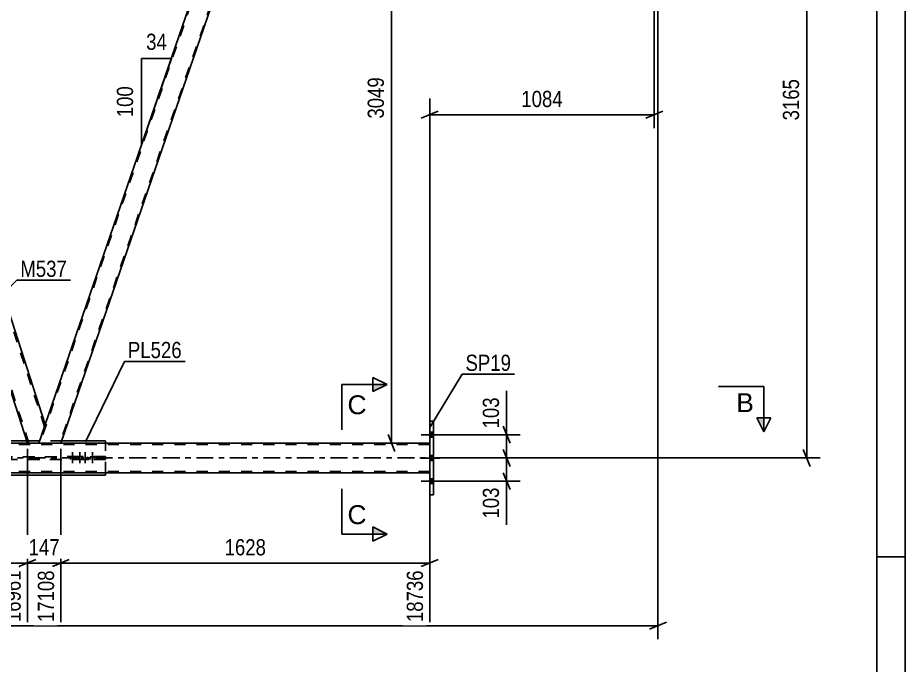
# Model space of a CAD drawing. Header units: millimetres. Extents: x 0 to 841, y 0 to 594.
# Drawn here: x 684.3 to 841, y 278.9 to 393.3 of the extents above; entities that cross this region are included whole.
import ezdxf

# ---------------------------------------------------------------- set-up
doc = ezdxf.new("R2010")
doc.units = ezdxf.units.MM
doc.linetypes.add('DXK_LINE_DOT2', pattern=[3.9198, 1.9599, -1.9599])
doc.linetypes.add('DXK_LINE_DOT3', pattern=[5.9187, 2.979, -0.9799, 0.9799, -0.9799])
doc.styles.add('Arial', font='arial.ttf', dxfattribs={"height": 0.2})
doc.styles.add('Arial Narrow', font='ARIALN.TTF', dxfattribs={"height": 0.2})

# ---------------------------------------------------------------- blocks, each defined once
blk = doc.blocks.new('Unknown-570349097-1114 - 28277')
at = {"color": 5, "linetype": 'Continuous'}
for p, q in [((841, 0), (841, 594)), ((836, 5), (836, 589)), ((841, 298), (836, 298))]:
    blk.add_line(p, q, dxfattribs=at)
blk = doc.blocks.new('Part-570349097-5643 - 5549')
at = {"color": 2, "linetype": 'Continuous'}
for p, q in [((52.96, 318.06), (757.06, 318.13)), ((52.96, 312.78), (757.06, 312.85))]:
    blk.add_line(p, q, dxfattribs=at)
at = {"color": 7, "linetype": 'DXK_LINE_DOT2'}
for p, q in [((757.06, 318.13), (757.06, 312.85)), ((757.06, 317.89), (52.96, 317.82)), ((757.06, 313.09), (52.96, 313.02))]:
    blk.add_line(p, q, dxfattribs=at)
at = {"color": 7, "linetype": 'DXK_LINE_DOT3'}
blk.add_line((52.96, 315.42), (757.06, 315.49), dxfattribs=at)
blk = doc.blocks.new('Part-570349097-5623 - 5549')
at = {"color": 2, "linetype": 'Continuous'}
for p, q in [((757.7, 321.99), (757.06, 321.99)), ((757.06, 321.99), (757.06, 308.99)), ((757.7, 308.99), (757.7, 321.99)), ((757.06, 308.99), (757.7, 308.99))]:
    blk.add_line(p, q, dxfattribs=at)
blk = doc.blocks.new('Part-570349097-5653 - 5549')
at = {"color": 7, "linetype": 'DXK_LINE_DOT2'}
for p, q in [((730.2, 440.08), (688.23, 318.12)), ((733.73, 440.08), (691.76, 318.12)), ((689.18, 321.39), (688.06, 318.12)), ((691.93, 318.12), (688.06, 318.12))]:
    blk.add_line(p, q, dxfattribs=at)
at = {"color": 2, "linetype": 'Continuous'}
for p, q in [((730.03, 440.08), (689.18, 321.39)), ((733.9, 440.08), (691.93, 318.12)), ((730.03, 440.08), (733.56, 440.08)), ((733.56, 440.08), (733.9, 440.08))]:
    blk.add_line(p, q, dxfattribs=at)
blk = doc.blocks.new('Part-570349097-5658 - 5549')
at = {"color": 2, "linetype": 'Continuous'}
for p, q in [((649.29, 440.08), (647.92, 436.07)), ((650.83, 440.08), (649.29, 440.08)), ((689.18, 321.39), (650.83, 440.08)), ((686.04, 318.12), (647.92, 436.07)), ((689.18, 321.39), (688.92, 320.64)), ((688.92, 320.64), (688.06, 318.12))]:
    blk.add_line(p, q, dxfattribs=at)
at = {"color": 7, "linetype": 'DXK_LINE_DOT2'}
for p, q in [((689.05, 321.01), (650.57, 440.08)), ((686.29, 318.12), (648.05, 436.45)), ((689.16, 321.33), (688.92, 320.64)), ((688.06, 318.12), (686.04, 318.12))]:
    blk.add_line(p, q, dxfattribs=at)
blk = doc.blocks.new('Part-570349097-5738 - 5549')
at = {"color": 2, "linetype": 'Continuous'}
for p, q in [((685.91, 318.51), (677.53, 318.51)), ((677.53, 318.12), (677.53, 318.51)), ((699.79, 318.51), (692.06, 318.51)), ((699.79, 318.12), (699.79, 318.51)), ((677.53, 312.43), (677.53, 312.84)), ((677.53, 312.43), (699.79, 312.43)), ((699.79, 312.43), (699.79, 312.84))]:
    blk.add_line(p, q, dxfattribs=at)
at = {"color": 7, "linetype": 'DXK_LINE_DOT2'}
for p, q in [((677.53, 312.84), (677.53, 318.12)), ((692.06, 318.51), (685.91, 318.51)), ((699.79, 312.84), (699.79, 318.12))]:
    blk.add_line(p, q, dxfattribs=at)
blk = doc.blocks.new('Part-570349097-5972 - 5549')
at = {"color": 7, "linetype": 'DXK_LINE_DOT2'}
for p, q in [((677.53, 315.23), (677.53, 315.71)), ((677.53, 315.71), (699.79, 315.71)), ((682.32, 315.71), (677.53, 315.71)), ((677.53, 315.23), (682.32, 315.23)), ((699.79, 315.23), (677.53, 315.23)), ((695, 315.72), (682.32, 315.71)), ((682.32, 315.23), (682.32, 315.71)), ((682.32, 315.23), (695, 315.24)), ((695, 315.24), (695, 315.72)), ((699.79, 315.72), (695, 315.72)), ((695, 315.24), (699.79, 315.24)), ((699.79, 315.23), (699.79, 315.72)), ((699.79, 315.24), (699.79, 315.23))]:
    blk.add_line(p, q, dxfattribs=at)
blk = doc.blocks.new('Bolt-570349097-5976 - 5549')
at = {"linetype": 'Continuous'}
for points in [[(757.06, 320.03), (757.06, 319.15), (757.7, 319.15), (757.7, 320.03)], [(757.06, 320.03), (757.06, 319.15), (757.7, 319.15), (757.7, 320.03)], [(757.06, 320.03), (757.06, 319.15), (757.7, 319.15), (757.7, 320.03)], [(757.06, 315.91), (757.06, 315.03), (757.7, 315.03), (757.7, 315.91)], [(757.06, 315.91), (757.06, 315.03), (757.7, 315.03), (757.7, 315.91)], [(757.06, 311.83), (757.06, 310.95), (757.7, 310.95), (757.7, 311.83)], [(757.06, 311.83), (757.06, 310.95), (757.7, 310.95), (757.7, 311.83)], [(757.06, 311.83), (757.06, 310.95), (757.7, 310.95), (757.7, 311.83)]]:
    blk.add_hatch(color=1, dxfattribs=at).paths.add_polyline_path(points)
at = {"color": 1, "linetype": 'Continuous'}
for p, q in [((757.7, 320.03), (757.06, 320.03)), ((757.7, 320.03), (757.06, 320.03)), ((757.7, 320.03), (757.06, 320.03)), ((758.86, 319.59), (755.54, 319.59)), ((758.86, 319.59), (755.54, 319.59)), ((758.86, 319.59), (755.54, 319.59)), ((757.7, 319.15), (757.06, 319.15)), ((757.7, 319.15), (757.06, 319.15)), ((757.7, 319.15), (757.06, 319.15)), ((758.86, 315.47), (755.54, 315.47)), ((758.86, 315.47), (755.54, 315.47)), ((757.7, 315.91), (757.06, 315.91)), ((757.7, 315.91), (757.06, 315.91)), ((757.7, 315.03), (757.06, 315.03)), ((757.7, 315.03), (757.06, 315.03)), ((757.7, 311.83), (757.06, 311.83)), ((757.7, 311.83), (757.06, 311.83)), ((757.7, 311.83), (757.06, 311.83)), ((758.86, 311.39), (755.54, 311.39)), ((758.86, 311.39), (755.54, 311.39)), ((758.86, 311.39), (755.54, 311.39)), ((757.7, 310.95), (757.06, 310.95)), ((757.7, 310.95), (757.06, 310.95)), ((757.7, 310.95), (757.06, 310.95))]:
    blk.add_line(p, q, dxfattribs=at)
blk = doc.blocks.new('Bolt-570349097-6030 - 5549')
at = {"color": 1, "linetype": 'DXK_LINE_DOT2'}
for p, q in [((694, 316.52), (694, 313.32)), ((695.27, 316.52), (695.27, 313.32)), ((696.25, 316.52), (696.25, 313.32)), ((697.53, 316.52), (697.53, 313.32)), ((693.64, 315.71), (693.64, 315.23)), ((694.36, 315.71), (694.36, 315.23)), ((694.91, 315.71), (694.91, 315.23)), ((695.63, 315.71), (695.63, 315.23)), ((695.89, 315.71), (695.89, 315.23)), ((696.61, 315.71), (696.61, 315.23)), ((697.17, 315.71), (697.17, 315.23)), ((697.89, 315.71), (697.89, 315.23))]:
    blk.add_line(p, q, dxfattribs=at)
blk = doc.blocks.new('StraightDimension-570349097-7998 - 5549')
at = {"color": 7, "linetype": 'Continuous'}
for p, q in [((824.2, 440.58), (823, 443.58)), ((797.7, 442.08), (826, 442.08)), ((823.6, 315.49), (823.6, 442.08)), ((823, 316.99), (824.2, 313.99)), ((758.06, 315.49), (826, 315.49))]:
    blk.add_line(p, q, dxfattribs=at)
at = {"color": 0}
blk.add_wipeout([(822.85, 383.04), (818.65, 383.04), (818.65, 374.53), (822.85, 374.53)], dxfattribs=at)
at = {"color": 3, "style": 'Arial Narrow'}
blk.add_text('3165', height=2.863, rotation=90.0002, dxfattribs=at).set_placement((822.25, 375.13))
blk = doc.blocks.new('StraightDimension-570349097-7982 - 5549')
at = {"color": 7, "linetype": 'Continuous'}
for p, q in [((750.91, 438.58), (749.71, 441.58)), ((749.34, 440.08), (752.71, 440.08)), ((750.31, 318.13), (750.31, 440.08)), ((749.71, 319.63), (750.91, 316.63)), ((739.66, 318.13), (752.71, 318.13))]:
    blk.add_line(p, q, dxfattribs=at)
at = {"color": 0}
blk.add_wipeout([(749.56, 383.36), (745.36, 383.36), (745.36, 374.85), (749.56, 374.85)], dxfattribs=at)
at = {"color": 3, "style": 'Arial Narrow'}
blk.add_text('3049', height=2.863, rotation=90.0002, dxfattribs=at).set_placement((748.96, 375.45))
blk = doc.blocks.new('StraightDimension-570349097-8042 - 5549')
at = {"color": 7, "linetype": 'Continuous'}
for p, q in [((770.03, 316.99), (771.23, 313.99)), ((758.7, 315.49), (773.03, 315.49)), ((770.63, 311.39), (770.63, 315.49)), ((771.23, 309.89), (770.03, 312.89)), ((758.7, 311.39), (773.03, 311.39))]:
    blk.add_line(p, q, dxfattribs=at)
at = {"color": 0}
blk.add_wipeout([(769.88, 310.86), (765.68, 310.86), (765.68, 304.18), (769.88, 304.18)], dxfattribs=at)
at = {"color": 7, "linetype": 'Continuous'}
blk.add_line((770.63, 311.39), (770.63, 303.65), dxfattribs=at)
blk.add_line((770.63, 311.39), (770.63, 303.65), dxfattribs=at)
at = {"color": 3, "style": 'Arial Narrow'}
blk.add_text('103', height=2.863, rotation=90.0002, dxfattribs=at).set_placement((769.28, 304.78))
blk = doc.blocks.new('StraightDimension-570349097-30736 - 5549')
at = {"color": 7, "linetype": 'Continuous'}
for p, q in [((607.32, 317.11), (607.32, 286.49)), ((686.04, 317.12), (686.04, 286.49)), ((608.82, 297.53), (605.82, 296.33)), ((607.32, 296.93), (686.04, 296.93)), ((684.54, 296.33), (687.54, 297.53))]:
    blk.add_line(p, q, dxfattribs=at)
at = {"color": 0}
blk.add_wipeout([(650.93, 297.68), (650.93, 301.88), (642.42, 301.88), (642.42, 297.68)], dxfattribs=at)
at = {"color": 0, "linetype": 'Continuous'}
blk.add_wipeout([(685.44, 296.23), (681.24, 296.23), (681.24, 285.89), (685.44, 285.89)], dxfattribs=at)
at = {"color": 3, "style": 'Arial Narrow'}
blk.add_text('1968', height=2.863, dxfattribs=at).set_placement((643.02, 298.28))
at = {"color": 3, "linetype": 'Continuous', "style": 'Arial Narrow'}
blk.add_text('16961', height=2.863, rotation=90.0002, dxfattribs=at).set_placement((684.84, 286.49))
blk = doc.blocks.new('StraightDimension-570349097-20699 - 5549')
at = {"color": 7, "linetype": 'Continuous'}
for p, q in [((796.7, 439.08), (796.7, 373.74)), ((757.06, 319.13), (757.06, 378.99)), ((758.56, 376.74), (755.56, 375.54)), ((757.06, 376.14), (796.7, 376.14)), ((795.2, 375.54), (798.2, 376.74))]:
    blk.add_line(p, q, dxfattribs=at)
at = {"color": 0}
blk.add_wipeout([(781.14, 376.89), (781.14, 381.09), (772.62, 381.09), (772.62, 376.89)], dxfattribs=at)
at = {"color": 3, "style": 'Arial Narrow'}
blk.add_text('1084', height=2.863, dxfattribs=at).set_placement((773.22, 377.49))
blk = doc.blocks.new('AngleDimension-570349097-7761 - 5549')
at = {"color": 7, "linetype": 'Continuous'}
for p, q in [((706.18, 386.09), (711.45, 386.09)), ((706.18, 370.77), (711.45, 386.09)), ((706.18, 370.77), (706.18, 386.09)), ((709.02, 379.03), (711.45, 386.09))]:
    blk.add_line(p, q, dxfattribs=at)
at = {"color": 0}
for points in [[(711.24, 386.99), (711.24, 391.19), (706.39, 391.19), (706.39, 386.99)], [(705.28, 381.78), (701.08, 381.78), (701.08, 375.09), (705.28, 375.09)]]:
    blk.add_wipeout(points, dxfattribs=at)
at = {"color": 3, "style": 'Arial Narrow'}
blk.add_text('34', height=2.863, dxfattribs=at).set_placement((706.99, 387.59))
blk.add_text('100', height=2.863, rotation=90.0002, dxfattribs=at).set_placement((704.68, 375.69))
blk = doc.blocks.new('StraightDimension-570349097-7775 - 5549')
at = {"color": 7, "linetype": 'Continuous'}
for p, q in [((797.34, 434.58), (797.34, 283.45)), ((43.7, 285.85), (797.34, 285.85)), ((795.84, 285.25), (798.84, 286.45))]:
    blk.add_line(p, q, dxfattribs=at)
blk = doc.blocks.new('StraightDimension-570349097-8034 - 5549')
at = {"color": 7, "linetype": 'Continuous'}
for p, q in [((770.03, 321.09), (771.23, 318.09)), ((758.7, 319.59), (773.03, 319.59)), ((770.63, 315.49), (770.63, 319.59)), ((771.23, 313.99), (770.03, 316.99)), ((758.7, 315.49), (773.03, 315.49))]:
    blk.add_line(p, q, dxfattribs=at)
at = {"color": 0}
blk.add_wipeout([(769.88, 326.8), (765.68, 326.8), (765.68, 320.11), (769.88, 320.11)], dxfattribs=at)
at = {"color": 7, "linetype": 'Continuous'}
blk.add_line((770.63, 319.59), (770.63, 327.32), dxfattribs=at)
blk.add_line((770.63, 319.59), (770.63, 327.32), dxfattribs=at)
at = {"color": 3, "style": 'Arial Narrow'}
blk.add_text('103', height=2.863, rotation=90.0002, dxfattribs=at).set_placement((769.28, 320.71))
blk = doc.blocks.new('StraightDimension-570349097-30734 - 5549')
at = {"color": 7, "linetype": 'Continuous'}
for p, q in [((691.93, 317.12), (691.93, 286.49)), ((757.06, 311.85), (757.06, 286.49)), ((693.43, 297.53), (690.43, 296.33)), ((691.93, 296.93), (757.06, 296.93)), ((755.56, 296.33), (758.56, 297.53))]:
    blk.add_line(p, q, dxfattribs=at)
at = {"color": 0}
blk.add_wipeout([(728.75, 297.68), (728.75, 301.88), (720.24, 301.88), (720.24, 297.68)], dxfattribs=at)
at = {"color": 0, "linetype": 'Continuous'}
blk.add_wipeout([(756.46, 296.23), (752.26, 296.23), (752.26, 285.89), (756.46, 285.89)], dxfattribs=at)
at = {"color": 3, "style": 'Arial Narrow'}
blk.add_text('1628', height=2.863, dxfattribs=at).set_placement((720.84, 298.28))
at = {"color": 3, "linetype": 'Continuous', "style": 'Arial Narrow'}
blk.add_text('18736', height=2.863, rotation=90.0002, dxfattribs=at).set_placement((755.86, 286.49))
blk = doc.blocks.new('StraightDimension-570349097-30735 - 5549')
at = {"color": 7, "linetype": 'Continuous'}
for p, q in [((686.04, 317.12), (686.04, 286.49)), ((691.93, 317.12), (691.93, 286.49)), ((684.54, 296.33), (687.54, 297.53)), ((686.04, 296.93), (691.93, 296.93)), ((693.43, 297.53), (690.43, 296.33))]:
    blk.add_line(p, q, dxfattribs=at)
at = {"color": 0}
blk.add_wipeout([(692.32, 297.68), (692.32, 301.88), (685.64, 301.88), (685.64, 297.68)], dxfattribs=at)
at = {"color": 0, "linetype": 'Continuous'}
blk.add_wipeout([(691.33, 296.23), (687.13, 296.23), (687.13, 285.89), (691.33, 285.89)], dxfattribs=at)
at = {"color": 3, "style": 'Arial Narrow'}
blk.add_text('147', height=2.863, dxfattribs=at).set_placement((686.24, 298.28))
at = {"color": 3, "linetype": 'Continuous', "style": 'Arial Narrow'}
blk.add_text('17108', height=2.863, rotation=90.0002, dxfattribs=at).set_placement((690.73, 286.49))
blk = doc.blocks.new('Mark-570349097-5619 - 5549')
at = {"color": 0}
blk.add_wipeout([(771.41, 330.87), (771.41, 333.87), (763.37, 333.87), (763.37, 330.87)], dxfattribs=at)
blk.add_wipeout([(771.41, 330.87), (771.41, 333.87), (763.37, 333.87), (763.37, 330.87)], dxfattribs=at)
at = {"color": 30, "linetype": 'Continuous'}
for p, q in [((757.06, 320.87), (762.77, 330.27)), ((762.77, 330.27), (772.01, 330.27))]:
    blk.add_line(p, q, dxfattribs=at)
at = {"color": 3, "style": 'Arial Narrow'}
blk.add_text('SP19', height=2.863, dxfattribs=at).set_placement((763.37, 330.87))
blk = doc.blocks.new('Mark-570349097-5654 - 5549')
at = {"color": 0}
blk.add_wipeout([(693.01, 347.48), (693.01, 350.48), (684.78, 350.48), (684.78, 347.48)], dxfattribs=at)
blk.add_wipeout([(693.01, 347.48), (693.01, 350.48), (684.78, 350.48), (684.78, 347.48)], dxfattribs=at)
at = {"color": 30, "linetype": 'Continuous'}
for p, q in [((680.65, 343.35), (684.18, 346.88)), ((684.18, 346.88), (693.61, 346.88))]:
    blk.add_line(p, q, dxfattribs=at)
at = {"color": 3, "style": 'Arial Narrow'}
blk.add_text('M537', height=2.863, dxfattribs=at).set_placement((684.78, 347.48))
blk = doc.blocks.new('Mark-570349097-5734 - 5549')
at = {"color": 0}
blk.add_wipeout([(713.28, 333.13), (713.28, 336.13), (703.77, 336.13), (703.77, 333.13)], dxfattribs=at)
blk.add_wipeout([(713.28, 333.13), (713.28, 336.13), (703.77, 336.13), (703.77, 333.13)], dxfattribs=at)
at = {"color": 30, "linetype": 'Continuous'}
for p, q in [((696.27, 318.36), (703.17, 332.53)), ((703.17, 332.53), (713.88, 332.53))]:
    blk.add_line(p, q, dxfattribs=at)
at = {"color": 3, "style": 'Arial Narrow'}
blk.add_text('PL526', height=2.863, dxfattribs=at).set_placement((703.77, 333.13))
blk = doc.blocks.new('SectionMark-570349097-8071 - 5549')
at = {"linetype": 'Continuous'}
for points in [[(747.03, 327.22), (747.03, 328.47), (749.53, 328.47)], [(747.03, 302.05), (747.03, 303.3), (749.53, 302.05)]]:
    blk.add_hatch(color=6, dxfattribs=at).paths.add_polyline_path(points)
at = {"color": 6, "linetype": 'Continuous'}
for p, q in [((747.03, 327.22), (747.03, 329.72)), ((747.03, 329.72), (749.53, 328.47)), ((741.53, 328.47), (741.53, 320.47)), ((741.53, 328.47), (749.53, 328.47)), ((749.53, 328.47), (747.03, 327.22)), ((741.53, 302.05), (741.53, 310.05)), ((749.53, 302.05), (747.03, 303.3)), ((747.03, 303.3), (747.03, 300.8)), ((741.53, 302.05), (749.53, 302.05)), ((749.53, 302.05), (747.03, 300.8))]:
    blk.add_line(p, q, dxfattribs=at)
at = {"color": 0, "linetype": 'Continuous'}
for points in [[(745.9, 323.22), (745.9, 326.72), (742.53, 326.72), (742.53, 323.22)], [(745.9, 303.8), (745.9, 307.3), (742.53, 307.3), (742.53, 303.8)]]:
    blk.add_wipeout(points, dxfattribs=at)
at = {"color": 3, "linetype": 'Continuous', "style": 'Arial'}
for p in [(742.53, 323.22), (742.53, 303.8)]:
    blk.add_text('C', height=3.34, dxfattribs=at).set_placement(p)
blk = doc.blocks.new('SectionMark-570349097-8079 - 5549')
at = {"linetype": 'Continuous'}
blk.add_hatch(color=6, dxfattribs=at).paths.add_polyline_path([(814.77, 322.59), (816.02, 322.59), (816.02, 320.09)])
at = {"color": 6, "linetype": 'Continuous'}
for p, q in [((816.02, 328.09), (808.02, 328.09)), ((816.02, 328.09), (816.02, 320.09)), ((814.77, 322.59), (817.27, 322.59)), ((816.02, 320.09), (814.77, 322.59)), ((817.27, 322.59), (816.02, 320.09))]:
    blk.add_line(p, q, dxfattribs=at)
at = {"color": 0, "linetype": 'Continuous'}
blk.add_wipeout([(814.27, 323.59), (814.27, 327.09), (811.16, 327.09), (811.16, 323.59)], dxfattribs=at)
at = {"color": 3, "linetype": 'Continuous', "style": 'Arial'}
blk.add_text('B', height=3.34, dxfattribs=at).set_placement((811.16, 323.59))

msp = doc.modelspace()

# ---------------------------------------------------------------- block references
for name in ['Unknown-570349097-1114 - 28277', 'Part-570349097-5658 - 5549', 'Part-570349097-5653 - 5549', 'Part-570349097-5623 - 5549', 'Bolt-570349097-5976 - 5549', 'Part-570349097-5643 - 5549', 'Part-570349097-5738 - 5549', 'Bolt-570349097-6030 - 5549', 'Part-570349097-5972 - 5549']:
    msp.add_blockref(name, (0, 0))

# ---------------------------------------------------------------- next in the draw order: block references
for name in ['StraightDimension-570349097-7998 - 5549', 'StraightDimension-570349097-7982 - 5549', 'AngleDimension-570349097-7761 - 5549', 'StraightDimension-570349097-30736 - 5549']:
    msp.add_blockref(name, (0, 0))

# ---------------------------------------------------------------- next in the draw order: block references
for name in ['StraightDimension-570349097-20699 - 5549', 'StraightDimension-570349097-8042 - 5549']:
    msp.add_blockref(name, (0, 0))

# ---------------------------------------------------------------- next in the draw order: block references
msp.add_blockref('StraightDimension-570349097-7775 - 5549', (0, 0))

# ---------------------------------------------------------------- next in the draw order: block references
for name in ['Mark-570349097-5654 - 5549', 'Mark-570349097-5734 - 5549', 'StraightDimension-570349097-8034 - 5549']:
    msp.add_blockref(name, (0, 0))

# ---------------------------------------------------------------- next in the draw order: block references
for name in ['Mark-570349097-5619 - 5549', 'StraightDimension-570349097-30734 - 5549']:
    msp.add_blockref(name, (0, 0))

# ---------------------------------------------------------------- next in the draw order: block references
for name in ['SectionMark-570349097-8071 - 5549', 'StraightDimension-570349097-30735 - 5549']:
    msp.add_blockref(name, (0, 0))

# ---------------------------------------------------------------- next in the draw order: block references
msp.add_blockref('SectionMark-570349097-8079 - 5549', (0, 0))

doc.saveas('drawing.dxf')
